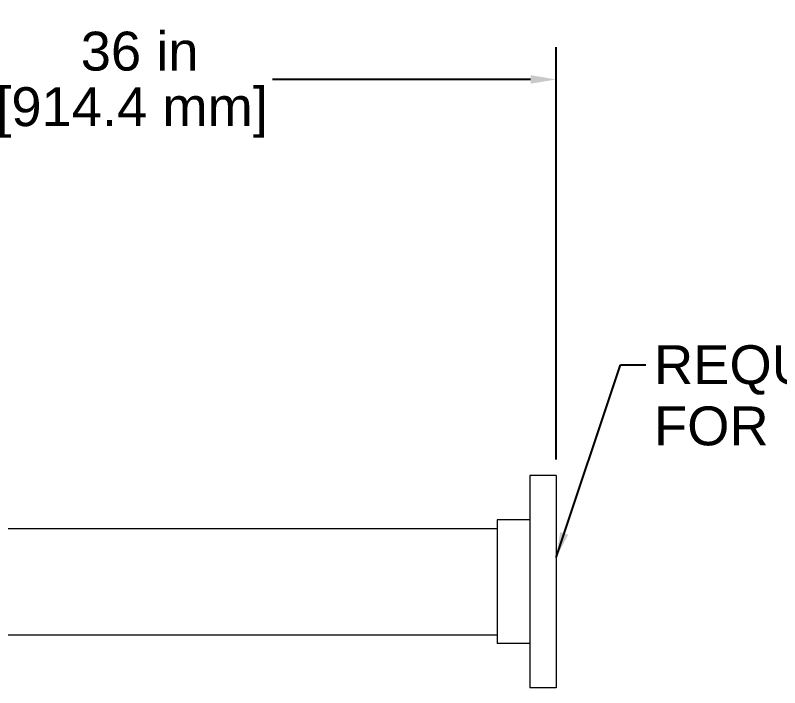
# Model space of a CAD drawing. Header units: inches. Extents: x 14 to 368, y 5 to 236.
# Drawn here: x 96.62 to 129.06, y 119.89 to 148.42 of the extents above; entities that cross this region are included whole.
import ezdxf

# ---------------------------------------------------------------- set-up
doc = ezdxf.new("R2010")
doc.units = ezdxf.units.IN
doc.header["$LTSCALE"] = 11
doc.header["$MEASUREMENT"] = 0
for name, color, linetype, lineweight in [('Dimension (ANSI)', 7, 'Continuous', 25), ('Symbol (ANSI)', 7, 'Continuous', 25), ('Visible (ANSI)', 7, 'Continuous', 50)]:
    doc.layers.add(name, color=color, linetype=linetype, lineweight=lineweight)
doc.styles.add('MEMCOR Medium', font='arial.ttf')
doc.dimstyles.new('Default (ANSI)', dxfattribs={"dimscale": 11, "dimtxt": 0.15, "dimasz": 0.098425, "dimexe": 0.125, "dimexo": 0.0625, "dimgap": 0.031496, "dimtad": 0, "dimtih": 1, "dimtoh": 1, "dimdec": 4, "dimrnd": 1e-08, "dimzin": 3, "dimdsep": 46, "dimlunit": 5, "dimtxsty": 'MEMCOR Medium', "dimcen": 0.09, "dimdle": 0.393701, "dimclrd": 256, "dimclre": 256, "dimclrt": 256, "dimadec": 0, "dimazin": 1, "dimtfac": 0.8, "dimtofl": 0, "dimtmove": 0, "dimatfit": 3, "dimfxl": 1, "dimfrac": 1, "dimtolj": 1, "dimtzin": 4, "dimlwd": -1, "dimlwe": -1, "dimarcsym": 0})
doc.dimstyles.new('Default (ANSI)$7', dxfattribs={"dimscale": 11, "dimtxt": 0.15, "dimasz": 0.098425, "dimexe": 0.125, "dimexo": 0.0625, "dimgap": 0.031496, "dimtad": 0, "dimtih": 1, "dimtoh": 1, "dimdec": 4, "dimrnd": 1e-08, "dimzin": 3, "dimdsep": 46, "dimlunit": 5, "dimtxsty": 'MEMCOR Medium', "dimcen": 0.09, "dimdle": 0.393701, "dimclrd": 256, "dimclre": 256, "dimclrt": 256, "dimadec": 0, "dimazin": 1, "dimtfac": 0.8, "dimtofl": 0, "dimtmove": 0, "dimatfit": 3, "dimfxl": 1, "dimfrac": 1, "dimtolj": 1, "dimtzin": 4, "dimlwd": -1, "dimlwe": -1, "dimarcsym": 0})

# ---------------------------------------------------------------- blocks, each defined once
blk = doc.blocks.new('*D22')
at = {"layer": 'Defpoints', "color": 0, "transparency": 16777216}
for p in [(119.577, 145.701), (119.577, 128.886), (83.577, 123.446)]:
    blk.add_point(p, dxfattribs=at)
at = {"layer": 'Dimension (ANSI)', "transparency": 16777216}
for p, q in [((83.577, 124.134), (83.577, 147.076)), ((119.577, 129.574), (119.577, 147.076)), ((84.66, 145.701), (95.619, 145.701)), ((118.494, 145.701), (107.535, 145.701))]:
    blk.add_line(p, q, dxfattribs=at)
for points in [[(84.66, 145.882), (84.66, 145.521), (83.577, 145.701)], [(118.494, 145.882), (118.494, 145.521), (119.577, 145.701)]]:
    blk.add_solid(points, dxfattribs=at)
at = {"layer": 'Dimension (ANSI)', "transparency": 16777216, "char_height": 1.65, "attachment_point": 5, "style": 'MEMCOR Medium'}
for s, insert in [('\\A1; 36 in', (101.577, 146.891)), ('\\A1;[914.4 mm]', (101.577, 144.298))]:
    blk.add_mtext(s, dxfattribs=dict(at, insert=insert))

msp = doc.modelspace()

# ---------------------------------------------------------------- linework, layer by layer
at = {"layer": 'Visible (ANSI)', "linetype": 'Continuous', "lineweight": 18}
for p, q in [((118.452158, 128.88626), (118.452158, 119.88626)), ((119.577158, 128.88626), (118.452158, 128.88626)), ((119.577158, 128.88626), (119.577158, 119.88626)), ((117.077158, 127.01126), (117.077158, 121.76126)), ((118.452158, 127.01126), (117.077158, 127.01126)), ((88.207158, 126.63626), (117.077158, 126.63626)), ((88.207158, 122.13626), (117.077158, 122.13626)), ((118.452158, 121.76126), (117.077158, 121.76126)), ((119.577158, 119.88626), (118.452158, 119.88626))]:
    msp.add_line(p, q, dxfattribs=at)

# ---------------------------------------------------------------- texts
at = {"layer": 'Symbol (ANSI)', "insert": (123.729839, 134.419875), "char_height": 1.65000005, "width": 30.49230444, "attachment_point": 1, "line_spacing_factor": 0.944221, "style": 'MEMCOR Medium'}
msp.add_mtext('\\fArial|b0|i0;REQUIRED FLANGE BREAK\\P\\fArial|b0|i0;FOR HEAD REMOVAL', dxfattribs=at)

# ---------------------------------------------------------------- dimensions: what is measured, and where the dimension line sits
at = {"layer": 'Dimension (ANSI)'}
dim = msp.add_linear_dim(base=(119.577158, 145.701386), p1=(83.577158, 123.44626), p2=(119.577158, 128.88626), text=' <> in\\X[914.4 mm]', dimstyle='Default (ANSI)', override={"dimgap": 0.031496, "dimtih": 0, "dimtoh": 0, "dimdec": 4, "dimpost": '', "dimtol": 0, "dimlim": 0, "dimtp": 0, "dimtm": 0, "dimtdec": 2, "dimatfit": 1}, dxfattribs=at)
dim.commit()
dim.dimension.update_dxf_attribs({"geometry": '*D22', "text_midpoint": (101.576908, 145.701386), "dimtype": 160})

# ---------------------------------------------------------------- leaders
at = {"layer": 'Symbol (ANSI)', "annotation_type": 0, "has_hookline": 1, "hookline_direction": 0, "text_width": 30.298773}
msp.add_leader([(119.577158, 125.410906), (122.300705, 133.594875), (123.383382, 133.594875)], dimstyle='Default (ANSI)$7', override={"dimtad": 0}, dxfattribs=at)

doc.saveas('drawing.dxf')
